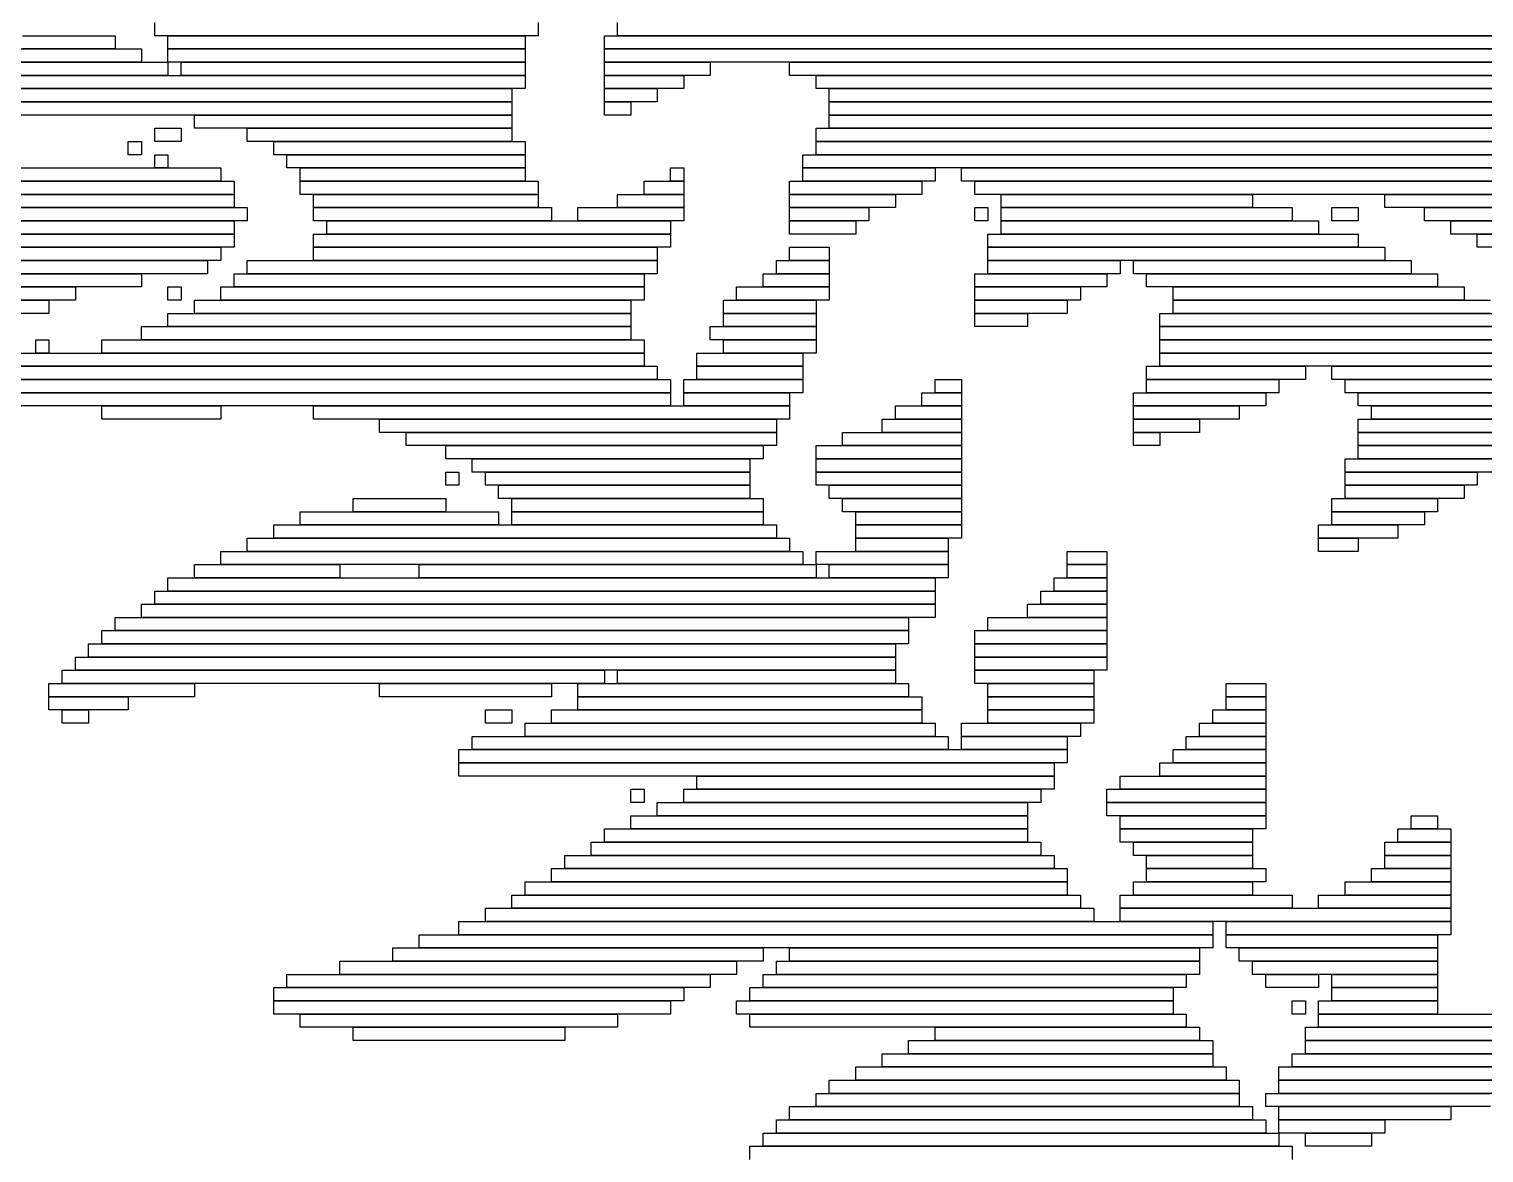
# Model space of a CAD drawing. Extents: x 326 to 677, y 277 to 748.
# Drawn here: x 490.5 to 600.5, y 445.5 to 530.5 of the extents above; entities that cross this region are included whole.
import ezdxf

# ---------------------------------------------------------------- set-up
doc = ezdxf.new("R2010")
doc.units = 0

msp = doc.modelspace()

# ---------------------------------------------------------------- linework, layer by layer
for p, q in [((500, 530), (500, 531)), ((529, 531), (529, 530)), ((535, 530), (535, 531)), ((490, 530), (497, 530)), ((497, 530), (497, 529)), ((529, 530), (500, 530)), ((501, 530), (528, 530)), ((501, 529), (501, 530)), ((528, 530), (528, 529)), ((534, 530), (605, 530)), ((534, 529), (534, 530)), ((603, 530), (535, 530)), ((488, 529), (499, 529)), ((497, 529), (490, 529)), ((499, 529), (499, 528)), ((528, 529), (501, 529)), ((501, 529), (528, 529)), ((501, 528), (501, 529)), ((528, 529), (528, 528)), ((605, 529), (534, 529)), ((534, 529), (606, 529)), ((534, 528), (534, 529)), ((467, 527), (528, 527)), ((484, 528), (501, 528)), ((501, 527), (484, 527)), ((499, 528), (488, 528)), ((528, 528), (501, 528)), ((501, 528), (501, 527)), ((502, 528), (528, 528)), ((502, 527), (502, 528)), ((528, 527), (502, 527)), ((528, 528), (528, 527)), ((528, 527), (528, 526)), ((606, 528), (534, 528)), ((534, 528), (542, 528)), ((534, 527), (534, 528)), ((542, 527), (534, 527)), ((534, 527), (540, 527)), ((534, 526), (534, 527)), ((540, 527), (540, 526)), ((542, 528), (542, 527)), ((548, 528), (608, 528)), ((548, 527), (548, 528)), ((608, 527), (548, 527)), ((550, 527), (609, 527)), ((550, 526), (550, 527)), ((528, 526), (467, 526)), ((468, 526), (527, 526)), ((527, 526), (527, 525)), ((540, 526), (534, 526)), ((534, 526), (538, 526)), ((534, 525), (534, 526)), ((538, 526), (538, 525)), ((609, 526), (550, 526)), ((551, 526), (610, 526)), ((551, 525), (551, 526)), ((527, 525), (468, 525)), ((469, 525), (527, 525)), ((527, 525), (527, 524)), ((538, 525), (534, 525)), ((534, 525), (536, 525)), ((534, 524), (534, 525)), ((536, 525), (536, 524)), ((610, 525), (551, 525)), ((551, 525), (611, 525)), ((551, 524), (551, 525)), ((527, 524), (469, 524)), ((503, 524), (527, 524)), ((503, 523), (503, 524)), ((527, 524), (527, 523)), ((536, 524), (534, 524)), ((611, 524), (551, 524)), ((551, 524), (613, 524)), ((551, 523), (551, 524)), ((500, 523), (502, 523)), ((500, 522), (500, 523)), ((502, 523), (502, 522)), ((527, 523), (503, 523)), ((507, 523), (527, 523)), ((507, 522), (507, 523)), ((527, 523), (527, 522)), ((550, 523), (614, 523)), ((550, 522), (550, 523)), ((613, 523), (551, 523)), ((498, 522), (499, 522)), ((498, 521), (498, 522)), ((499, 522), (499, 521)), ((502, 522), (500, 522)), ((527, 522), (507, 522)), ((509, 522), (528, 522)), ((509, 521), (509, 522)), ((528, 522), (528, 521)), ((614, 522), (550, 522)), ((550, 522), (615, 522)), ((550, 521), (550, 522)), ((499, 521), (498, 521)), ((500, 521), (501, 521)), ((500, 520), (500, 521)), ((501, 521), (501, 520)), ((528, 521), (509, 521)), ((510, 521), (528, 521)), ((510, 520), (510, 521)), ((528, 521), (528, 520)), ((549, 521), (616, 521)), ((549, 520), (549, 521)), ((615, 521), (550, 521)), ((474, 520), (505, 520)), ((501, 520), (500, 520)), ((505, 520), (505, 519)), ((528, 520), (510, 520)), ((511, 520), (528, 520)), ((511, 519), (511, 520)), ((528, 520), (528, 519)), ((539, 520), (540, 520)), ((539, 519), (539, 520)), ((540, 520), (540, 519)), ((616, 520), (549, 520)), ((549, 520), (559, 520)), ((549, 519), (549, 520)), ((559, 520), (559, 519)), ((561, 520), (617, 520)), ((561, 519), (561, 520)), ((505, 519), (474, 519)), ((475, 519), (506, 519)), ((506, 519), (506, 518)), ((528, 519), (511, 519)), ((511, 519), (529, 519)), ((511, 518), (511, 519)), ((529, 519), (529, 518)), ((537, 519), (540, 519)), ((537, 518), (537, 519)), ((540, 519), (539, 519)), ((540, 519), (540, 518)), ((548, 519), (558, 519)), ((548, 518), (548, 519)), ((559, 519), (549, 519)), ((558, 519), (558, 518)), ((617, 519), (561, 519)), ((562, 519), (618, 519)), ((562, 518), (562, 519)), ((506, 518), (475, 518)), ((476, 518), (506, 518)), ((506, 518), (506, 517)), ((529, 518), (511, 518)), ((512, 518), (529, 518)), ((512, 517), (512, 518)), ((529, 518), (529, 517)), ((535, 518), (540, 518)), ((535, 517), (535, 518)), ((540, 518), (537, 518)), ((540, 518), (540, 517)), ((558, 518), (548, 518)), ((548, 518), (556, 518)), ((548, 517), (548, 518)), ((556, 518), (556, 517)), ((618, 518), (562, 518)), ((564, 518), (583, 518)), ((564, 517), (564, 518)), ((583, 518), (583, 517)), ((593, 518), (619, 518)), ((593, 517), (593, 518)), ((506, 517), (476, 517)), ((478, 517), (507, 517)), ((507, 516), (478, 516)), ((478, 516), (506, 516)), ((506, 516), (506, 515)), ((507, 517), (507, 516)), ((529, 517), (512, 517)), ((512, 517), (530, 517)), ((512, 516), (512, 517)), ((530, 516), (512, 516)), ((513, 516), (539, 516)), ((513, 515), (513, 516)), ((530, 517), (530, 516)), ((532, 517), (540, 517)), ((532, 516), (532, 517)), ((540, 516), (532, 516)), ((540, 517), (535, 517)), ((539, 516), (539, 515)), ((540, 517), (540, 516)), ((556, 517), (548, 517)), ((548, 517), (554, 517)), ((548, 516), (548, 517)), ((554, 516), (548, 516)), ((548, 516), (553, 516)), ((548, 515), (548, 516)), ((553, 516), (553, 515)), ((554, 517), (554, 516)), ((562, 517), (563, 517)), ((562, 516), (562, 517)), ((563, 516), (562, 516)), ((563, 517), (563, 516)), ((583, 517), (564, 517)), ((564, 517), (586, 517)), ((564, 516), (564, 517)), ((586, 516), (564, 516)), ((564, 516), (588, 516)), ((564, 515), (564, 516)), ((586, 517), (586, 516)), ((588, 516), (588, 515)), ((589, 517), (591, 517)), ((589, 516), (589, 517)), ((591, 516), (589, 516)), ((591, 517), (591, 516)), ((619, 517), (593, 517)), ((596, 517), (621, 517)), ((596, 516), (596, 517)), ((621, 516), (596, 516)), ((598, 516), (622, 516)), ((598, 515), (598, 516)), ((506, 515), (478, 515)), ((481, 515), (506, 515)), ((506, 515), (506, 514)), ((512, 515), (539, 515)), ((512, 514), (512, 515)), ((539, 515), (513, 515)), ((539, 515), (539, 514)), ((553, 515), (548, 515)), ((563, 515), (591, 515)), ((563, 514), (563, 515)), ((588, 515), (564, 515)), ((591, 515), (591, 514)), ((622, 515), (598, 515)), ((600, 515), (625, 515)), ((600, 514), (600, 515)), ((506, 514), (481, 514)), ((483, 514), (505, 514)), ((505, 514), (505, 513)), ((539, 514), (512, 514)), ((512, 514), (538, 514)), ((512, 513), (512, 514)), ((538, 514), (538, 513)), ((548, 514), (551, 514)), ((548, 513), (548, 514)), ((551, 514), (551, 513)), ((591, 514), (563, 514)), ((563, 514), (593, 514)), ((563, 513), (563, 514)), ((593, 514), (593, 513)), ((625, 514), (600, 514)), ((505, 513), (483, 513)), ((484, 513), (504, 513)), ((504, 513), (504, 512)), ((507, 513), (538, 513)), ((507, 512), (507, 513)), ((538, 513), (512, 513)), ((538, 513), (538, 512)), ((547, 513), (551, 513)), ((547, 512), (547, 513)), ((551, 513), (548, 513)), ((551, 513), (551, 512)), ((593, 513), (563, 513)), ((563, 513), (573, 513)), ((563, 512), (563, 513)), ((573, 513), (573, 512)), ((574, 513), (595, 513)), ((574, 512), (574, 513)), ((595, 513), (595, 512)), ((504, 512), (484, 512)), ((486, 512), (499, 512)), ((499, 512), (499, 511)), ((506, 512), (537, 512)), ((506, 511), (506, 512)), ((538, 512), (507, 512)), ((537, 512), (537, 511)), ((546, 512), (551, 512)), ((546, 511), (546, 512)), ((551, 512), (547, 512)), ((551, 512), (551, 511)), ((562, 512), (572, 512)), ((562, 511), (562, 512)), ((573, 512), (563, 512)), ((572, 512), (572, 511)), ((595, 512), (574, 512)), ((575, 512), (597, 512)), ((575, 511), (575, 512)), ((597, 512), (597, 511)), ((499, 511), (486, 511)), ((488, 511), (494, 511)), ((494, 511), (494, 510)), ((501, 511), (502, 511)), ((501, 510), (501, 511)), ((502, 511), (502, 510)), ((505, 511), (537, 511)), ((505, 510), (505, 511)), ((537, 511), (506, 511)), ((537, 511), (537, 510)), ((544, 511), (551, 511)), ((544, 510), (544, 511)), ((551, 511), (546, 511)), ((551, 511), (551, 510)), ((572, 511), (562, 511)), ((562, 511), (570, 511)), ((562, 510), (562, 511)), ((570, 511), (570, 510)), ((597, 511), (575, 511)), ((577, 511), (599, 511)), ((577, 510), (577, 511)), ((599, 511), (599, 510)), ((487, 510), (492, 510)), ((494, 510), (488, 510)), ((492, 510), (492, 509)), ((502, 510), (501, 510)), ((503, 510), (536, 510)), ((503, 509), (503, 510)), ((537, 510), (505, 510)), ((536, 510), (536, 509)), ((543, 510), (550, 510)), ((543, 509), (543, 510)), ((551, 510), (544, 510)), ((550, 510), (550, 509)), ((570, 510), (562, 510)), ((562, 510), (569, 510)), ((562, 509), (562, 510)), ((569, 510), (569, 509)), ((599, 510), (577, 510)), ((577, 510), (601, 510)), ((577, 509), (577, 510)), ((492, 509), (487, 509)), ((501, 509), (536, 509)), ((501, 508), (501, 509)), ((536, 509), (503, 509)), ((536, 509), (536, 508)), ((550, 509), (543, 509)), ((543, 509), (550, 509)), ((543, 508), (543, 509)), ((550, 509), (550, 508)), ((569, 509), (562, 509)), ((562, 509), (566, 509)), ((562, 508), (562, 509)), ((566, 509), (566, 508)), ((576, 509), (602, 509)), ((576, 508), (576, 509)), ((601, 509), (577, 509)), ((499, 508), (536, 508)), ((499, 507), (499, 508)), ((536, 508), (501, 508)), ((536, 508), (536, 507)), ((542, 508), (550, 508)), ((542, 507), (542, 508)), ((550, 508), (543, 508)), ((550, 508), (550, 507)), ((566, 508), (562, 508)), ((602, 508), (576, 508)), ((576, 508), (604, 508)), ((576, 507), (576, 508)), ((491, 507), (492, 507)), ((491, 506), (491, 507)), ((492, 507), (492, 506)), ((496, 507), (537, 507)), ((496, 506), (496, 507)), ((536, 507), (499, 507)), ((537, 507), (537, 506)), ((550, 507), (542, 507)), ((543, 507), (550, 507)), ((543, 506), (543, 507)), ((550, 507), (550, 506)), ((604, 507), (576, 507)), ((576, 507), (606, 507)), ((576, 506), (576, 507)), ((466, 505), (538, 505)), ((467, 506), (537, 506)), ((537, 505), (467, 505)), ((492, 506), (491, 506)), ((537, 506), (496, 506)), ((537, 506), (537, 505)), ((538, 505), (538, 504)), ((541, 506), (549, 506)), ((541, 505), (541, 506)), ((549, 505), (541, 505)), ((541, 505), (549, 505)), ((541, 504), (541, 505)), ((550, 506), (543, 506)), ((549, 506), (549, 505)), ((549, 505), (549, 504)), ((575, 505), (587, 505)), ((575, 504), (575, 505)), ((606, 506), (576, 506)), ((576, 506), (607, 506)), ((576, 505), (576, 506)), ((607, 505), (576, 505)), ((587, 505), (587, 504)), ((589, 505), (609, 505)), ((589, 504), (589, 505)), ((465, 504), (539, 504)), ((538, 504), (466, 504)), ((539, 504), (539, 503)), ((540, 504), (549, 504)), ((540, 503), (540, 504)), ((549, 504), (541, 504)), ((549, 504), (549, 503)), ((559, 504), (561, 504)), ((559, 503), (559, 504)), ((561, 504), (561, 503)), ((587, 504), (575, 504)), ((575, 504), (585, 504)), ((575, 503), (575, 504)), ((585, 504), (585, 503)), ((609, 504), (589, 504)), ((590, 504), (611, 504)), ((590, 503), (590, 504)), ((539, 503), (465, 503)), ((465, 503), (539, 503)), ((539, 503), (539, 502)), ((549, 503), (540, 503)), ((540, 503), (548, 503)), ((540, 502), (540, 503)), ((548, 503), (548, 502)), ((558, 503), (561, 503)), ((558, 502), (558, 503)), ((561, 503), (559, 503)), ((561, 503), (561, 502)), ((574, 503), (584, 503)), ((574, 502), (574, 503)), ((585, 503), (575, 503)), ((584, 503), (584, 502)), ((611, 503), (590, 503)), ((591, 503), (612, 503)), ((591, 502), (591, 503)), ((539, 502), (465, 502)), ((496, 502), (505, 502)), ((496, 501), (496, 502)), ((505, 502), (505, 501)), ((512, 502), (548, 502)), ((512, 501), (512, 502)), ((548, 502), (540, 502)), ((548, 502), (548, 501)), ((556, 502), (561, 502)), ((556, 501), (556, 502)), ((561, 502), (558, 502)), ((561, 502), (561, 501)), ((584, 502), (574, 502)), ((574, 502), (582, 502)), ((574, 501), (574, 502)), ((582, 502), (582, 501)), ((612, 502), (591, 502)), ((592, 502), (614, 502)), ((592, 501), (592, 502)), ((505, 501), (496, 501)), ((548, 501), (512, 501)), ((517, 501), (547, 501)), ((517, 500), (517, 501)), ((547, 501), (547, 500)), ((555, 501), (561, 501)), ((555, 500), (555, 501)), ((561, 501), (556, 501)), ((561, 501), (561, 500)), ((582, 501), (574, 501)), ((574, 501), (579, 501)), ((574, 500), (574, 501)), ((579, 501), (579, 500)), ((591, 501), (617, 501)), ((591, 500), (591, 501)), ((614, 501), (592, 501)), ((547, 500), (517, 500)), ((519, 500), (547, 500)), ((519, 499), (519, 500)), ((547, 500), (547, 499)), ((552, 500), (561, 500)), ((552, 499), (552, 500)), ((561, 500), (555, 500)), ((561, 500), (561, 499)), ((579, 500), (574, 500)), ((574, 500), (576, 500)), ((574, 499), (574, 500)), ((576, 500), (576, 499)), ((617, 500), (591, 500)), ((591, 500), (619, 500)), ((591, 499), (591, 500)), ((547, 499), (519, 499)), ((522, 499), (546, 499)), ((522, 498), (522, 499)), ((546, 499), (546, 498)), ((550, 499), (561, 499)), ((550, 498), (550, 499)), ((561, 499), (552, 499)), ((561, 499), (561, 498)), ((576, 499), (574, 499)), ((619, 499), (591, 499)), ((591, 499), (622, 499)), ((591, 498), (591, 499)), ((546, 498), (522, 498)), ((524, 498), (545, 498)), ((524, 497), (524, 498)), ((545, 498), (545, 497)), ((561, 498), (550, 498)), ((550, 498), (561, 498)), ((550, 497), (550, 498)), ((561, 498), (561, 497)), ((590, 498), (638, 498)), ((590, 497), (590, 498)), ((622, 498), (591, 498)), ((522, 497), (523, 497)), ((522, 496), (522, 497)), ((523, 497), (523, 496)), ((545, 497), (524, 497)), ((525, 497), (545, 497)), ((525, 496), (525, 497)), ((545, 497), (545, 496)), ((561, 497), (550, 497)), ((550, 497), (561, 497)), ((550, 496), (550, 497)), ((561, 497), (561, 496)), ((638, 497), (590, 497)), ((590, 497), (600, 497)), ((590, 496), (590, 497)), ((600, 497), (600, 496)), ((523, 496), (522, 496)), ((545, 496), (525, 496)), ((526, 496), (545, 496)), ((526, 495), (526, 496)), ((545, 496), (545, 495)), ((561, 496), (550, 496)), ((551, 496), (561, 496)), ((551, 495), (551, 496)), ((561, 496), (561, 495)), ((600, 496), (590, 496)), ((590, 496), (599, 496)), ((590, 495), (590, 496)), ((599, 496), (599, 495)), ((511, 494), (526, 494)), ((511, 493), (511, 494)), ((515, 495), (522, 495)), ((515, 494), (515, 495)), ((522, 494), (515, 494)), ((522, 495), (522, 494)), ((545, 495), (526, 495)), ((526, 494), (526, 493)), ((527, 495), (546, 495)), ((527, 494), (527, 495)), ((546, 494), (527, 494)), ((527, 494), (546, 494)), ((527, 493), (527, 494)), ((546, 495), (546, 494)), ((546, 494), (546, 493)), ((561, 495), (551, 495)), ((552, 495), (561, 495)), ((552, 494), (552, 495)), ((561, 494), (552, 494)), ((553, 494), (561, 494)), ((553, 493), (553, 494)), ((561, 495), (561, 494)), ((561, 494), (561, 493)), ((589, 495), (597, 495)), ((589, 494), (589, 495)), ((597, 494), (589, 494)), ((589, 494), (596, 494)), ((589, 493), (589, 494)), ((599, 495), (590, 495)), ((596, 494), (596, 493)), ((597, 495), (597, 494)), ((509, 493), (547, 493)), ((509, 492), (509, 493)), ((526, 493), (511, 493)), ((546, 493), (527, 493)), ((547, 493), (547, 492)), ((561, 493), (553, 493)), ((553, 493), (561, 493)), ((553, 492), (553, 493)), ((561, 493), (561, 492)), ((588, 493), (594, 493)), ((588, 492), (588, 493)), ((596, 493), (589, 493)), ((594, 493), (594, 492)), ((507, 492), (548, 492)), ((507, 491), (507, 492)), ((547, 492), (509, 492)), ((548, 492), (548, 491)), ((561, 492), (553, 492)), ((553, 492), (560, 492)), ((553, 491), (553, 492)), ((560, 492), (560, 491)), ((594, 492), (588, 492)), ((588, 492), (591, 492)), ((588, 491), (588, 492)), ((591, 492), (591, 491)), ((505, 491), (549, 491)), ((505, 490), (505, 491)), ((548, 491), (507, 491)), ((549, 491), (549, 490)), ((550, 491), (560, 491)), ((550, 490), (550, 491)), ((560, 491), (553, 491)), ((560, 491), (560, 490)), ((569, 491), (572, 491)), ((569, 490), (569, 491)), ((572, 491), (572, 490)), ((591, 491), (588, 491)), ((503, 490), (514, 490)), ((503, 489), (503, 490)), ((549, 490), (505, 490)), ((514, 490), (514, 489)), ((520, 490), (550, 490)), ((520, 489), (520, 490)), ((560, 490), (550, 490)), ((550, 490), (550, 489)), ((551, 490), (560, 490)), ((551, 489), (551, 490)), ((560, 490), (560, 489)), ((572, 490), (569, 490)), ((569, 490), (572, 490)), ((569, 489), (569, 490)), ((572, 490), (572, 489)), ((501, 489), (559, 489)), ((501, 488), (501, 489)), ((514, 489), (503, 489)), ((550, 489), (520, 489)), ((560, 489), (551, 489)), ((559, 489), (559, 488)), ((568, 489), (572, 489)), ((568, 488), (568, 489)), ((572, 489), (569, 489)), ((572, 489), (572, 488)), ((500, 488), (559, 488)), ((500, 487), (500, 488)), ((559, 488), (501, 488)), ((559, 488), (559, 487)), ((567, 488), (572, 488)), ((567, 487), (567, 488)), ((572, 488), (568, 488)), ((572, 488), (572, 487)), ((499, 487), (559, 487)), ((499, 486), (499, 487)), ((559, 487), (500, 487)), ((559, 487), (559, 486)), ((566, 487), (572, 487)), ((566, 486), (566, 487)), ((572, 487), (567, 487)), ((572, 487), (572, 486)), ((497, 486), (557, 486)), ((497, 485), (497, 486)), ((559, 486), (499, 486)), ((557, 486), (557, 485)), ((563, 486), (572, 486)), ((563, 485), (563, 486)), ((572, 486), (566, 486)), ((572, 486), (572, 485)), ((496, 485), (557, 485)), ((496, 484), (496, 485)), ((557, 485), (497, 485)), ((557, 485), (557, 484)), ((562, 485), (572, 485)), ((562, 484), (562, 485)), ((572, 485), (563, 485)), ((572, 485), (572, 484)), ((494, 483), (556, 483)), ((494, 482), (494, 483)), ((495, 484), (556, 484)), ((495, 483), (495, 484)), ((556, 483), (495, 483)), ((557, 484), (496, 484)), ((556, 484), (556, 483)), ((556, 483), (556, 482)), ((572, 484), (562, 484)), ((562, 484), (572, 484)), ((562, 483), (562, 484)), ((572, 483), (562, 483)), ((562, 483), (572, 483)), ((562, 482), (562, 483)), ((572, 484), (572, 483)), ((572, 483), (572, 482)), ((493, 482), (534, 482)), ((493, 481), (493, 482)), ((556, 482), (494, 482)), ((534, 482), (534, 481)), ((535, 482), (556, 482)), ((535, 481), (535, 482)), ((556, 482), (556, 481)), ((572, 482), (562, 482)), ((562, 482), (571, 482)), ((562, 481), (562, 482)), ((571, 482), (571, 481)), ((492, 481), (503, 481)), ((492, 480), (492, 481)), ((534, 481), (493, 481)), ((503, 481), (503, 480)), ((517, 481), (530, 481)), ((517, 480), (517, 481)), ((530, 481), (530, 480)), ((532, 481), (557, 481)), ((532, 480), (532, 481)), ((556, 481), (535, 481)), ((557, 481), (557, 480)), ((571, 481), (562, 481)), ((563, 481), (571, 481)), ((563, 480), (563, 481)), ((571, 481), (571, 480)), ((581, 481), (584, 481)), ((581, 480), (581, 481)), ((584, 481), (584, 480)), ((503, 480), (492, 480)), ((492, 480), (498, 480)), ((492, 479), (492, 480)), ((498, 480), (498, 479)), ((530, 480), (517, 480)), ((557, 480), (532, 480)), ((532, 480), (558, 480)), ((532, 479), (532, 480)), ((558, 480), (558, 479)), ((571, 480), (563, 480)), ((563, 480), (571, 480)), ((563, 479), (563, 480)), ((571, 480), (571, 479)), ((584, 480), (581, 480)), ((581, 480), (584, 480)), ((581, 479), (581, 480)), ((584, 480), (584, 479)), ((498, 479), (492, 479)), ((493, 479), (495, 479)), ((493, 478), (493, 479)), ((495, 479), (495, 478)), ((525, 479), (527, 479)), ((525, 478), (525, 479)), ((527, 479), (527, 478)), ((530, 479), (558, 479)), ((530, 478), (530, 479)), ((558, 479), (532, 479)), ((558, 479), (558, 478)), ((571, 479), (563, 479)), ((563, 479), (571, 479)), ((563, 478), (563, 479)), ((571, 479), (571, 478)), ((580, 479), (584, 479)), ((580, 478), (580, 479)), ((584, 479), (581, 479)), ((584, 479), (584, 478)), ((495, 478), (493, 478)), ((527, 478), (525, 478)), ((528, 478), (559, 478)), ((528, 477), (528, 478)), ((558, 478), (530, 478)), ((559, 478), (559, 477)), ((561, 478), (570, 478)), ((561, 477), (561, 478)), ((571, 478), (563, 478)), ((570, 478), (570, 477)), ((579, 478), (584, 478)), ((579, 477), (579, 478)), ((584, 478), (580, 478)), ((584, 478), (584, 477)), ((524, 477), (560, 477)), ((524, 476), (524, 477)), ((559, 477), (528, 477)), ((560, 477), (560, 476)), ((570, 477), (561, 477)), ((561, 477), (569, 477)), ((561, 476), (561, 477)), ((569, 477), (569, 476)), ((578, 477), (584, 477)), ((578, 476), (578, 477)), ((584, 477), (579, 477)), ((584, 477), (584, 476)), ((523, 476), (569, 476)), ((523, 475), (523, 476)), ((560, 476), (524, 476)), ((569, 476), (561, 476)), ((569, 476), (569, 475)), ((577, 476), (584, 476)), ((577, 475), (577, 476)), ((584, 476), (578, 476)), ((584, 476), (584, 475)), ((569, 475), (523, 475)), ((523, 475), (568, 475)), ((523, 474), (523, 475)), ((568, 475), (568, 474)), ((576, 475), (584, 475)), ((576, 474), (576, 475)), ((584, 475), (577, 475)), ((584, 475), (584, 474)), ((568, 474), (523, 474)), ((541, 474), (568, 474)), ((541, 473), (541, 474)), ((568, 474), (568, 473)), ((573, 474), (584, 474)), ((573, 473), (573, 474)), ((584, 474), (576, 474)), ((584, 474), (584, 473)), ((536, 473), (537, 473)), ((536, 472), (536, 473)), ((537, 472), (536, 472)), ((537, 473), (537, 472)), ((538, 472), (566, 472)), ((538, 471), (538, 472)), ((540, 473), (567, 473)), ((540, 472), (540, 473)), ((567, 472), (540, 472)), ((568, 473), (541, 473)), ((566, 472), (566, 471)), ((567, 473), (567, 472)), ((572, 473), (584, 473)), ((572, 472), (572, 473)), ((584, 472), (572, 472)), ((572, 472), (584, 472)), ((572, 471), (572, 472)), ((584, 473), (573, 473)), ((584, 473), (584, 472)), ((584, 472), (584, 471)), ((536, 471), (566, 471)), ((536, 470), (536, 471)), ((566, 471), (538, 471)), ((566, 471), (566, 470)), ((584, 471), (572, 471)), ((573, 471), (584, 471)), ((573, 470), (573, 471)), ((584, 471), (584, 470)), ((595, 471), (597, 471)), ((595, 470), (595, 471)), ((597, 471), (597, 470)), ((534, 470), (566, 470)), ((534, 469), (534, 470)), ((566, 470), (536, 470)), ((566, 470), (566, 469)), ((584, 470), (573, 470)), ((573, 470), (583, 470)), ((573, 469), (573, 470)), ((583, 470), (583, 469)), ((594, 470), (598, 470)), ((594, 469), (594, 470)), ((597, 470), (595, 470)), ((598, 470), (598, 469)), ((533, 469), (567, 469)), ((533, 468), (533, 469)), ((566, 469), (534, 469)), ((567, 469), (567, 468)), ((583, 469), (573, 469)), ((574, 469), (583, 469)), ((574, 468), (574, 469)), ((583, 469), (583, 468)), ((593, 469), (598, 469)), ((593, 468), (593, 469)), ((598, 469), (594, 469)), ((598, 469), (598, 468)), ((531, 468), (568, 468)), ((531, 467), (531, 468)), ((567, 468), (533, 468)), ((568, 468), (568, 467)), ((583, 468), (574, 468)), ((575, 468), (583, 468)), ((575, 467), (575, 468)), ((583, 468), (583, 467)), ((598, 468), (593, 468)), ((593, 468), (598, 468)), ((593, 467), (593, 468)), ((598, 468), (598, 467)), ((530, 467), (569, 467)), ((530, 466), (530, 467)), ((568, 467), (531, 467)), ((569, 467), (569, 466)), ((583, 467), (575, 467)), ((575, 467), (584, 467)), ((575, 466), (575, 467)), ((584, 467), (584, 466)), ((592, 467), (598, 467)), ((592, 466), (592, 467)), ((598, 467), (593, 467)), ((598, 467), (598, 466)), ((528, 466), (569, 466)), ((528, 465), (528, 466)), ((569, 466), (530, 466)), ((569, 466), (569, 465)), ((574, 466), (583, 466)), ((574, 465), (574, 466)), ((584, 466), (575, 466)), ((583, 466), (583, 465)), ((590, 466), (598, 466)), ((590, 465), (590, 466)), ((598, 466), (592, 466)), ((598, 466), (598, 465)), ((527, 465), (570, 465)), ((527, 464), (527, 465)), ((569, 465), (528, 465)), ((570, 465), (570, 464)), ((573, 465), (586, 465)), ((573, 464), (573, 465)), ((583, 465), (574, 465)), ((586, 465), (586, 464)), ((588, 465), (598, 465)), ((588, 464), (588, 465)), ((598, 465), (590, 465)), ((598, 465), (598, 464)), ((525, 464), (571, 464)), ((525, 463), (525, 464)), ((570, 464), (527, 464)), ((571, 464), (571, 463)), ((586, 464), (573, 464)), ((573, 464), (598, 464)), ((573, 463), (573, 464)), ((598, 464), (588, 464)), ((598, 464), (598, 463)), ((523, 463), (580, 463)), ((523, 462), (523, 463)), ((571, 463), (525, 463)), ((598, 463), (573, 463)), ((580, 463), (580, 462)), ((581, 463), (598, 463)), ((581, 462), (581, 463)), ((598, 463), (598, 462)), ((518, 461), (546, 461)), ((518, 460), (518, 461)), ((520, 462), (580, 462)), ((520, 461), (520, 462)), ((580, 461), (520, 461)), ((580, 462), (523, 462)), ((546, 461), (546, 460)), ((548, 461), (579, 461)), ((548, 460), (548, 461)), ((579, 461), (579, 460)), ((580, 462), (580, 461)), ((598, 462), (581, 462)), ((581, 462), (597, 462)), ((581, 461), (581, 462)), ((597, 461), (581, 461)), ((582, 461), (597, 461)), ((582, 460), (582, 461)), ((597, 462), (597, 461)), ((597, 461), (597, 460)), ((514, 460), (544, 460)), ((514, 459), (514, 460)), ((546, 460), (518, 460)), ((544, 460), (544, 459)), ((547, 460), (579, 460)), ((547, 459), (547, 460)), ((579, 460), (548, 460)), ((579, 460), (579, 459)), ((597, 460), (582, 460)), ((583, 460), (597, 460)), ((583, 459), (583, 460)), ((597, 460), (597, 459)), ((510, 459), (542, 459)), ((510, 458), (510, 459)), ((544, 459), (514, 459)), ((542, 459), (542, 458)), ((546, 459), (578, 459)), ((546, 458), (546, 459)), ((579, 459), (547, 459)), ((578, 459), (578, 458)), ((597, 459), (583, 459)), ((584, 459), (588, 459)), ((584, 458), (584, 459)), ((588, 459), (588, 458)), ((589, 459), (597, 459)), ((589, 458), (589, 459)), ((597, 459), (597, 458)), ((509, 458), (540, 458)), ((509, 457), (509, 458)), ((542, 458), (510, 458)), ((540, 458), (540, 457)), ((545, 458), (577, 458)), ((545, 457), (545, 458)), ((578, 458), (546, 458)), ((577, 458), (577, 457)), ((588, 458), (584, 458)), ((597, 458), (589, 458)), ((589, 458), (597, 458)), ((589, 457), (589, 458)), ((597, 458), (597, 457)), ((540, 457), (509, 457)), ((509, 457), (539, 457)), ((509, 456), (509, 457)), ((539, 457), (539, 456)), ((544, 457), (577, 457)), ((544, 456), (544, 457)), ((577, 457), (545, 457)), ((577, 457), (577, 456)), ((586, 457), (587, 457)), ((586, 456), (586, 457)), ((587, 457), (587, 456)), ((588, 457), (597, 457)), ((588, 456), (588, 457)), ((597, 457), (589, 457)), ((597, 457), (597, 456)), ((539, 456), (509, 456)), ((511, 456), (535, 456)), ((511, 455), (511, 456)), ((535, 456), (535, 455)), ((577, 456), (544, 456)), ((545, 456), (578, 456)), ((545, 455), (545, 456)), ((578, 456), (578, 455)), ((587, 456), (586, 456)), ((597, 456), (588, 456)), ((588, 456), (606, 456)), ((588, 455), (588, 456)), ((535, 455), (511, 455)), ((515, 455), (531, 455)), ((515, 454), (515, 455)), ((531, 455), (531, 454)), ((578, 455), (545, 455)), ((559, 455), (579, 455)), ((559, 454), (559, 455)), ((579, 455), (579, 454)), ((587, 455), (606, 455)), ((587, 454), (587, 455)), ((606, 455), (588, 455)), ((531, 454), (515, 454)), ((557, 454), (580, 454)), ((557, 453), (557, 454)), ((579, 454), (559, 454)), ((580, 454), (580, 453)), ((606, 454), (587, 454)), ((587, 454), (606, 454)), ((587, 453), (587, 454)), ((555, 453), (580, 453)), ((555, 452), (555, 453)), ((580, 453), (557, 453)), ((580, 453), (580, 452)), ((586, 453), (605, 453)), ((586, 452), (586, 453)), ((606, 453), (587, 453)), ((553, 452), (581, 452)), ((553, 451), (553, 452)), ((580, 452), (555, 452)), ((581, 452), (581, 451)), ((585, 452), (604, 452)), ((585, 451), (585, 452)), ((605, 452), (586, 452)), ((550, 450), (582, 450)), ((550, 449), (550, 450)), ((551, 451), (582, 451)), ((551, 450), (551, 451)), ((582, 450), (551, 450)), ((581, 451), (553, 451)), ((582, 451), (582, 450)), ((582, 450), (582, 449)), ((584, 450), (601, 450)), ((584, 449), (584, 450)), ((604, 451), (585, 451)), ((585, 451), (602, 451)), ((585, 450), (585, 451)), ((602, 450), (585, 450)), ((548, 449), (583, 449)), ((548, 448), (548, 449)), ((582, 449), (550, 449)), ((583, 449), (583, 448)), ((601, 449), (584, 449)), ((585, 449), (598, 449)), ((585, 448), (585, 449)), ((598, 449), (598, 448)), ((547, 448), (584, 448)), ((547, 447), (547, 448)), ((583, 448), (548, 448)), ((584, 448), (584, 447)), ((598, 448), (585, 448)), ((585, 448), (593, 448)), ((585, 447), (585, 448)), ((593, 448), (593, 447)), ((546, 447), (585, 447)), ((546, 446), (546, 447)), ((584, 447), (547, 447)), ((593, 447), (585, 447)), ((585, 447), (585, 446)), ((587, 447), (592, 447)), ((587, 446), (587, 447)), ((592, 447), (592, 446)), ((545, 446), (586, 446)), ((545, 445), (545, 446)), ((585, 446), (546, 446)), ((586, 446), (586, 445)), ((592, 446), (587, 446))]:
    msp.add_line(p, q)

doc.saveas('drawing.dxf')
